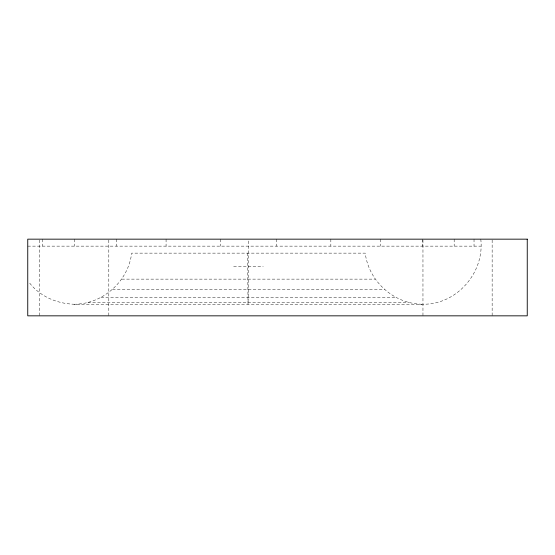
<?xml version="1.0" encoding="UTF-8"?>
<svg xmlns="http://www.w3.org/2000/svg" width="555" height="555" viewBox="0 0 555 555"><rect width="100%" height="100%" fill="white"/><g stroke="black" fill="none" stroke-linecap="round" stroke-linejoin="round"><path stroke-width="0.42" stroke-dasharray="2.77 2.08" d="M480.783 239.163C484.716 272.443 456.793 304.764 422.917 304.216L74.002 304.216C57.005 303.696 39.877 296.439 29.408 282.745M74.002 304.216C102.55 304.327 128.323 281.489 131.66 253.135L365.259 253.135C368.589 281.489 394.369 304.327 422.917 304.216M27.75 246.136L480.783 246.136M233.655 266.733L263.257 266.733M121.802 279.13L375.118 279.13M112.512 289.613L384.4 289.613M100.996 297.563L395.923 297.563M87.898 302.53L409.014 302.53M247.585 253.135L248.023 304.216L248.314 289.613A58.081 0.437 -90 0 0 248.46 253.135L248.46 239.163M492.146 240.031L492.146 315.837M474.032 239.163L474.032 246.136M454.17 239.163L454.17 246.136M422.959 240.031L422.959 315.837M422.355 239.163L422.355 246.136M380.439 239.163L380.439 246.136M330.842 239.163L330.842 246.136M276.466 239.163L276.466 246.136M220.453 239.163L220.453 246.136M166.077 239.163L166.077 246.136M116.481 239.163L116.481 246.136M108.808 240.031L108.808 315.837M74.564 239.163L74.564 246.136M42.742 239.163L42.742 246.136M39.62 240.031L39.62 315.837"/><path stroke-width="0.83" d="M527.25 239.163L27.75 239.163L27.75 315.837L527.25 315.837L527.25 239.163"/></g></svg>
